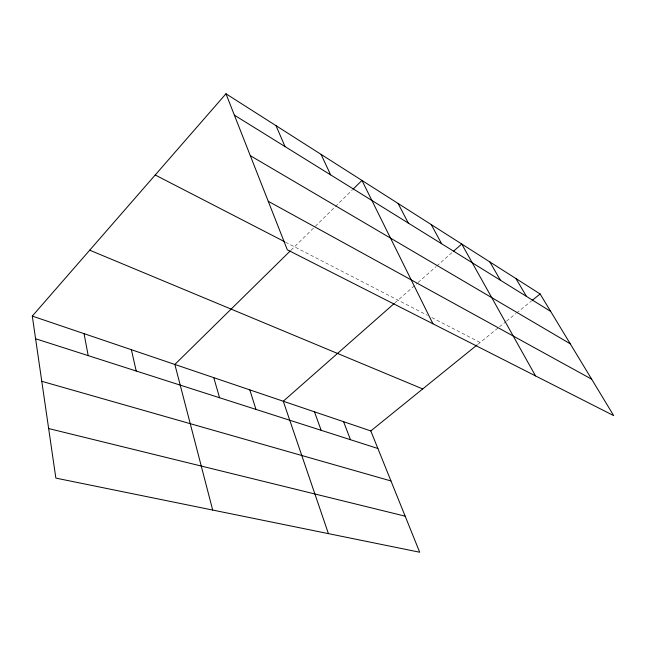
<?xml version="1.0" encoding="UTF-8"?>
<svg xmlns="http://www.w3.org/2000/svg" width="646" height="646" viewBox="0 0 646 646"><rect width="100%" height="100%" fill="white"/><g stroke="black" fill="none" stroke-linecap="round" stroke-linejoin="round"><path stroke-width="0.48" stroke-dasharray="3.23 2.42" d="M290.958 250.26L314.537 227.069M315.248 226.366L352.603 189.625M394.997 302.812L417.332 283.142M418.075 282.488L436.026 266.677M436.785 266.007L452.668 252.013M477.822 344.358L498.728 327.449M499.503 326.828L505.697 321.813M506.472 321.183L515.839 313.609M516.622 312.979L531.505 300.939M285.524 242.177L427.41 315.313M431.811 317.582L480.131 342.493"/><path stroke-width="0.97" d="M32.3 316.096L370.812 430.93L419.69 552.225L55.855 478.105L32.3 316.096L225.971 93.775L540.121 293.97L613.7 415.628L287.317 249.808L225.971 93.775M290.248 250.947L174.848 364.449L212.695 510.057M353.322 188.923L361.954 180.428L432.949 323.799M394.246 303.475L283.271 401.231L328.418 533.636M453.419 251.351L461.745 244.018L535.534 375.915M370.812 430.93L477.055 344.98M532.288 300.301L540.121 293.97M48.652 428.548L405.163 516.17M41.78 381.31L390.967 480.947M35.595 338.754L377.886 448.494M89.713 250.188L422.718 388.94M155.21 175.001L284.636 241.717M268.235 201.269L591.655 379.178M250.301 155.662L570.265 343.809M234.369 115.141L550.675 311.42M515.928 278.555L526.49 296.417M489.878 261.953L500.416 280.235M431.253 224.59L441.606 243.736M398.114 203.474L408.288 223.064M321.086 154.386L330.647 174.888M275.995 125.647L285.056 146.594M343.567 421.685L350.487 439.708M314.449 411.809L321.175 430.317M249.792 389.877L255.969 409.411M213.753 377.652L219.567 397.734M131.388 349.704L136.201 371.006M84.053 333.651L88.187 355.615"/></g></svg>
